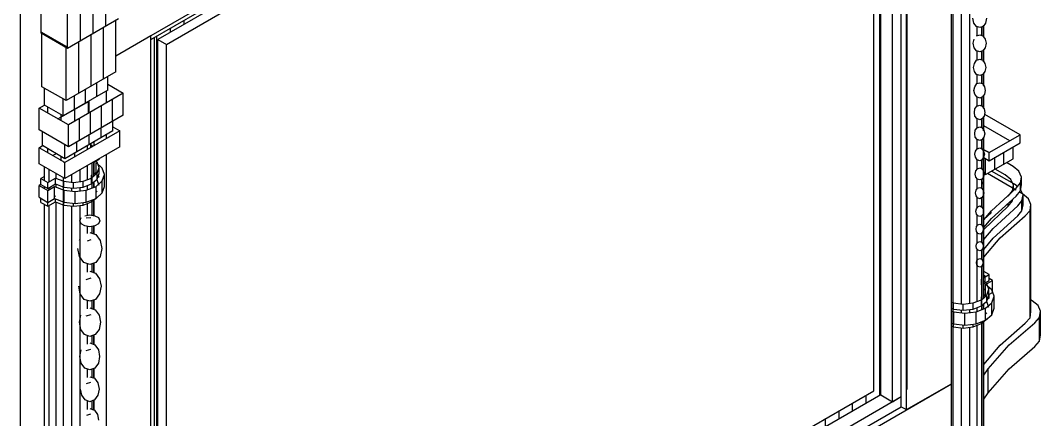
# Model space of a CAD drawing. Header units: inches. Extents: x 0.3 to 16.2, y 0.3 to 11.4.
# Drawn here: x 6.475 to 7.92, y 5.425 to 5.99 of the extents above; entities that cross this region are included whole.
import ezdxf

# ---------------------------------------------------------------- set-up
doc = ezdxf.new("R2010")
doc.units = ezdxf.units.IN
doc.header["$LTSCALE"] = 0.009843
doc.header["$MEASUREMENT"] = 0
doc.layers.add('GEOMETRY', color=7, linetype='Continuous')

msp = doc.modelspace()

# ---------------------------------------------------------------- linework, layer by layer
at = {"layer": 'GEOMETRY'}
for p, q in [((6.6102, 5.9398), (7.7933, 6.6228)), ((6.6598, 5.963), (7.7224, 6.5764)), ((7.7224, 5.4571), (7.7224, 6.5764)), ((7.7299, 5.439), (7.7299, 6.5862)), ((7.7307, 5.4673), (7.7307, 6.5866)), ((7.6921, 5.4591), (7.6921, 6.5587)), ((7.6933, 5.4598), (7.6933, 6.5594)), ((7.7102, 5.45), (7.7102, 6.5693)), ((7.6713, 6.5413), (6.6697, 5.963)), ((6.6819, 5.9559), (7.6835, 6.5343)), ((6.6819, 5.9559), (7.6835, 6.5343)), ((7.6835, 5.4654), (7.6835, 6.5343)), ((7.7933, 5.4752), (7.7933, 6.4961)), ((7.7961, 5.335), (7.7961, 6.4945)), ((7.8079, 5.5882), (7.8079, 6.4543)), ((7.8079, 5.5882), (7.8079, 6.4543)), ((7.8197, 5.589), (7.8197, 6.4551)), ((6.4752, 4.5728), (6.4752, 6.0858)), ((6.5961, 5.9819), (6.5961, 6.0547)), ((6.5047, 5.972), (6.5047, 6.0488)), ((6.5783, 5.9713), (6.5783, 6.0445)), ((6.5783, 5.9799), (6.5783, 6.0394)), ((6.5421, 5.9504), (6.5421, 6.0272)), ((6.5602, 5.961), (6.5602, 6.0339)), ((6.5602, 5.9693), (6.5602, 6.0291)), ((6.6142, 5.9921), (6.5421, 5.9504)), ((6.6102, 5.9169), (6.6102, 5.9898)), ((6.7071, 5.9843), (6.7071, 5.9902)), ((7.8252, 5.9862), (7.8236, 5.9929)), ((7.8287, 5.9815), (7.8252, 5.9862)), ((7.8335, 5.9799), (7.8287, 5.9815)), ((7.8299, 5.9685), (7.8299, 5.9811)), ((7.8299, 5.9685), (7.8299, 5.9811)), ((7.8382, 5.9815), (7.8335, 5.9799)), ((7.8366, 5.9685), (7.8366, 5.9807)), ((7.8417, 5.9862), (7.8382, 5.9815)), ((7.839, 5.9665), (7.839, 5.9827)), ((7.839, 5.9665), (7.839, 5.9827)), ((7.839, 5.9669), (7.839, 5.9823)), ((7.839, 5.9669), (7.839, 5.9823)), ((7.8394, 5.9657), (7.8394, 5.9831)), ((7.8394, 5.9657), (7.8394, 5.9831)), ((7.8429, 5.9929), (7.8417, 5.9862)), ((6.5421, 5.9504), (6.5047, 5.972)), ((6.5402, 5.9528), (6.5055, 5.9728)), ((6.5402, 5.9528), (6.5055, 5.9728)), ((6.5055, 5.8961), (6.5055, 5.9728)), ((6.5752, 5.8965), (6.5752, 5.9697)), ((6.5929, 5.9067), (6.5929, 5.9799)), ((6.5929, 5.915), (6.5929, 5.9748)), ((6.6102, 5.9398), (6.6598, 5.9685)), ((6.6102, 5.9398), (6.6598, 5.9685)), ((6.6598, 4.8213), (6.6598, 5.9685)), ((6.6598, 5.963), (6.665, 5.9657)), ((6.6598, 5.963), (6.665, 5.9657)), ((6.665, 4.8465), (6.665, 5.9657)), ((6.6685, 4.8681), (6.6685, 5.9677)), ((6.6878, 5.9732), (6.6878, 5.9787)), ((7.8287, 5.9681), (7.8335, 5.9697)), ((7.8335, 5.9697), (7.8378, 5.9681)), ((7.8378, 5.9681), (7.8413, 5.9634)), ((6.5421, 5.9539), (6.5402, 5.9528)), ((6.5421, 5.9539), (6.5402, 5.9528)), ((6.5402, 5.8764), (6.5402, 5.9528)), ((6.5579, 5.8862), (6.5579, 5.9594)), ((6.5579, 5.8949), (6.5579, 5.9543)), ((6.5752, 5.9051), (6.5752, 5.9646)), ((6.6697, 5.963), (6.6819, 5.9559)), ((6.6697, 5.963), (6.6819, 5.9559)), ((6.6697, 4.8941), (6.6697, 5.963)), ((6.6819, 4.8874), (6.6819, 5.9559)), ((7.8244, 5.9575), (7.8256, 5.9634)), ((7.8256, 5.9512), (7.8244, 5.9575)), ((7.8413, 5.9634), (7.8425, 5.9575)), ((7.8425, 5.9575), (7.8413, 5.9512)), ((7.8287, 5.9469), (7.8256, 5.9512)), ((7.8335, 5.9453), (7.8287, 5.9469)), ((7.8299, 5.9335), (7.8299, 5.9465)), ((7.8299, 5.9335), (7.8299, 5.9465)), ((7.8378, 5.9469), (7.8335, 5.9453)), ((7.8366, 5.9339), (7.8366, 5.9461)), ((7.8413, 5.9512), (7.8378, 5.9469)), ((7.839, 5.9315), (7.839, 5.9484)), ((7.839, 5.9315), (7.839, 5.9484)), ((7.839, 5.9319), (7.839, 5.948)), ((7.839, 5.9319), (7.839, 5.948)), ((7.8394, 5.9311), (7.8394, 5.9488)), ((7.8394, 5.9311), (7.8394, 5.9488)), ((7.8248, 5.9232), (7.826, 5.9291)), ((7.826, 5.9177), (7.8248, 5.9232)), ((7.826, 5.9291), (7.8291, 5.9335)), ((7.8291, 5.9335), (7.8335, 5.935)), ((7.8335, 5.935), (7.8378, 5.9335)), ((7.8378, 5.9335), (7.8409, 5.9291)), ((7.8409, 5.9291), (7.8421, 5.9232)), ((7.8421, 5.9232), (7.8409, 5.9177)), ((6.6102, 5.9169), (6.5402, 5.8764)), ((6.5992, 5.8913), (6.5992, 5.9102)), ((7.8291, 5.9134), (7.826, 5.9177)), ((7.8335, 5.9118), (7.8291, 5.9134)), ((7.8299, 5.9004), (7.8299, 5.9134)), ((7.8299, 5.9004), (7.8299, 5.9134)), ((7.8378, 5.9134), (7.8335, 5.9118)), ((7.8366, 5.9004), (7.8366, 5.913)), ((7.8409, 5.9177), (7.8378, 5.9134)), ((7.839, 5.898), (7.839, 5.9154)), ((7.839, 5.898), (7.839, 5.9154)), ((7.839, 5.8984), (7.839, 5.915)), ((7.839, 5.8984), (7.839, 5.915)), ((7.8394, 5.8972), (7.8394, 5.9157)), ((7.8394, 5.8972), (7.8394, 5.9157)), ((6.5402, 5.8764), (6.5055, 5.8961)), ((6.5091, 5.8701), (6.5091, 5.8941)), ((6.5835, 5.8819), (6.5835, 5.9012)), ((6.5992, 5.8996), (6.6209, 5.887)), ((7.8252, 5.8909), (7.8264, 5.8961)), ((7.8264, 5.8961), (7.8295, 5.9004)), ((7.8295, 5.9004), (7.8335, 5.9016)), ((7.8335, 5.9016), (7.8374, 5.9004)), ((7.8374, 5.9004), (7.8402, 5.8961)), ((7.8402, 5.8961), (7.8413, 5.8909)), ((6.5992, 5.8913), (6.5358, 5.8547)), ((6.6209, 5.887), (6.5433, 5.8421)), ((6.6209, 5.887), (6.5433, 5.8421)), ((6.5516, 5.8638), (6.5516, 5.8827)), ((6.5673, 5.8728), (6.5673, 5.8921)), ((6.5969, 5.8728), (6.5969, 5.8898)), ((6.6209, 5.8559), (6.6209, 5.887)), ((7.8264, 5.8854), (7.8252, 5.8909)), ((7.8295, 5.8815), (7.8264, 5.8854)), ((7.8335, 5.8799), (7.8295, 5.8815)), ((7.8299, 5.8685), (7.8299, 5.8815)), ((7.8299, 5.8685), (7.8299, 5.8815)), ((7.8374, 5.8815), (7.8335, 5.8799)), ((7.8366, 5.8685), (7.8366, 5.8811)), ((7.8402, 5.8854), (7.8374, 5.8815)), ((7.839, 5.8657), (7.839, 5.8839)), ((7.839, 5.8657), (7.839, 5.8839)), ((7.839, 5.8661), (7.839, 5.8835)), ((7.839, 5.8661), (7.839, 5.8835)), ((7.8394, 5.8654), (7.8394, 5.8843)), ((7.8394, 5.8654), (7.8394, 5.8843)), ((7.8413, 5.8909), (7.8402, 5.8854)), ((6.5016, 5.8657), (6.5091, 5.8701)), ((6.5433, 5.8421), (6.5016, 5.8657)), ((6.5433, 5.8421), (6.5016, 5.8657)), ((6.5016, 5.835), (6.5016, 5.8657)), ((6.5358, 5.8547), (6.5091, 5.8701)), ((6.5138, 5.8587), (6.5138, 5.8673)), ((6.5283, 5.8504), (6.5724, 5.8756)), ((6.5358, 5.8547), (6.5358, 5.8787)), ((6.5717, 5.8587), (6.5717, 5.8756)), ((6.5724, 5.8587), (6.5724, 5.8756)), ((6.5898, 5.8382), (6.5898, 5.8689)), ((6.6055, 5.8469), (6.6055, 5.878)), ((7.8268, 5.8646), (7.8295, 5.8685)), ((7.8295, 5.8685), (7.8335, 5.8697)), ((7.8335, 5.8697), (7.837, 5.8685)), ((7.837, 5.8685), (7.8398, 5.8646)), ((6.5331, 5.8476), (6.5331, 5.8559)), ((6.6209, 5.8559), (6.5433, 5.811)), ((6.5524, 5.8472), (6.5524, 5.8642)), ((6.5587, 5.8201), (6.5587, 5.8508)), ((6.5744, 5.8291), (6.5744, 5.8598)), ((7.826, 5.8594), (7.8268, 5.8646)), ((7.8268, 5.8543), (7.826, 5.8594)), ((7.8295, 5.8508), (7.8268, 5.8543)), ((7.8335, 5.8492), (7.8295, 5.8508)), ((7.8299, 5.8374), (7.8299, 5.8508)), ((7.8299, 5.8374), (7.8299, 5.8508)), ((7.837, 5.8508), (7.8335, 5.8492)), ((7.8366, 5.8378), (7.8366, 5.8504)), ((7.8398, 5.8543), (7.837, 5.8508)), ((7.839, 5.8346), (7.839, 5.8535)), ((7.839, 5.8346), (7.839, 5.8535)), ((7.839, 5.8335), (7.839, 5.8528)), ((7.839, 5.835), (7.839, 5.8528)), ((7.8394, 5.8343), (7.8394, 5.8539)), ((7.8394, 5.8343), (7.8394, 5.8539)), ((7.8398, 5.8646), (7.8409, 5.8594)), ((7.8409, 5.8594), (7.8398, 5.8543)), ((7.8906, 5.828), (7.8406, 5.8567)), ((6.5433, 5.811), (6.5433, 5.8421)), ((6.5894, 5.8236), (6.5894, 5.8378)), ((6.6063, 5.8335), (6.6063, 5.8476)), ((6.6063, 5.839), (6.6161, 5.8335)), ((7.8272, 5.8343), (7.8299, 5.8378)), ((7.8299, 5.8378), (7.8335, 5.839)), ((7.8335, 5.839), (7.837, 5.8378)), ((7.837, 5.8378), (7.8394, 5.8343)), ((7.876, 5.8193), (7.8394, 5.8406)), ((6.5433, 5.811), (6.5016, 5.835)), ((6.5067, 5.8126), (6.5067, 5.8323)), ((6.6161, 5.8335), (6.5382, 5.7886)), ((6.6161, 5.8335), (6.5382, 5.7886)), ((6.6063, 5.8335), (6.5382, 5.7941)), ((6.5724, 5.8138), (6.5724, 5.828)), ((6.5969, 5.8224), (6.5969, 5.828)), ((6.6161, 5.811), (6.6161, 5.8335)), ((7.8264, 5.8295), (7.8272, 5.8343)), ((7.8272, 5.8244), (7.8264, 5.8295)), ((7.8299, 5.8213), (7.8272, 5.8244)), ((7.8394, 5.8244), (7.837, 5.8213)), ((7.839, 5.6256), (7.839, 5.824)), ((7.839, 5.7657), (7.839, 5.824)), ((7.839, 5.8055), (7.839, 5.8236)), ((7.8394, 5.8343), (7.8406, 5.8295)), ((7.8406, 5.8295), (7.8394, 5.8244)), ((7.8394, 5.8154), (7.8394, 5.8244)), ((7.8394, 5.626), (7.8394, 5.8244)), ((7.8469, 5.8028), (7.8906, 5.828)), ((7.8469, 5.8028), (7.8906, 5.828)), ((7.8906, 5.8165), (7.8906, 5.828)), ((6.5016, 5.8094), (6.5067, 5.8126)), ((6.5382, 5.7886), (6.5016, 5.8094)), ((6.5382, 5.7886), (6.5016, 5.8094)), ((6.5016, 5.787), (6.5016, 5.8094)), ((6.5382, 5.7941), (6.5067, 5.8126)), ((6.5138, 5.8028), (6.5138, 5.8083)), ((6.5382, 5.7941), (6.5382, 5.8138)), ((6.6161, 5.811), (6.5382, 5.7661)), ((6.5551, 5.8039), (6.5551, 5.8181)), ((6.5701, 5.8067), (6.5701, 5.8126)), ((6.5768, 5.8122), (6.5736, 5.8146)), ((6.5748, 5.8094), (6.5748, 5.8154)), ((6.5772, 5.811), (6.5768, 5.8122)), ((6.5795, 5.8126), (6.5795, 5.8181)), ((7.8276, 5.8047), (7.8299, 5.8083)), ((7.8335, 5.8197), (7.8299, 5.8213)), ((7.8299, 5.8079), (7.8299, 5.8213)), ((7.8299, 5.8079), (7.8299, 5.8213)), ((7.8299, 5.8083), (7.8335, 5.8094)), ((7.837, 5.8213), (7.8335, 5.8197)), ((7.8335, 5.8094), (7.8366, 5.8083)), ((7.8366, 5.8083), (7.8366, 5.8209)), ((7.8366, 5.8083), (7.839, 5.8047)), ((7.8469, 5.7913), (7.8906, 5.8165)), ((7.8807, 5.7941), (7.8807, 5.811)), ((6.526, 5.8012), (6.5213, 5.7984)), ((6.5331, 5.7913), (6.5331, 5.7969)), ((6.5524, 5.7969), (6.5524, 5.8024)), ((6.5791, 5.7894), (6.587, 5.7941)), ((6.5969, 4.7846), (6.5969, 5.7996)), ((7.8268, 5.8004), (7.8276, 5.8047)), ((7.8276, 5.7961), (7.8268, 5.8004)), ((7.8299, 5.7925), (7.8276, 5.7961)), ((7.8299, 5.7791), (7.8299, 5.7929)), ((7.8299, 5.7791), (7.8299, 5.7929)), ((7.8335, 5.7913), (7.8299, 5.7925)), ((7.8366, 5.7925), (7.8335, 5.7913)), ((7.839, 5.7961), (7.8366, 5.7925)), ((7.8366, 5.7799), (7.8366, 5.7925)), ((7.839, 5.8047), (7.8402, 5.8004)), ((7.8402, 5.8004), (7.839, 5.7961)), ((7.839, 5.5969), (7.839, 5.7953)), ((7.8469, 5.8028), (7.8394, 5.8067)), ((7.8394, 5.8067), (7.8469, 5.8028)), ((7.8394, 5.8067), (7.8469, 5.8028)), ((7.8394, 5.7957), (7.8417, 5.7941)), ((7.8394, 5.7957), (7.8417, 5.7941)), ((7.8394, 5.7957), (7.8469, 5.7913)), ((7.8417, 5.7717), (7.8417, 5.7941)), ((7.8417, 5.7717), (7.8807, 5.7941)), ((7.8469, 5.7913), (7.8469, 5.8028)), ((7.8547, 5.7791), (7.8547, 5.7961)), ((7.8677, 5.7866), (7.8677, 5.8035)), ((6.5382, 5.7661), (6.5016, 5.787)), ((6.5091, 5.7634), (6.5091, 5.7831)), ((6.5161, 5.7618), (6.5161, 5.7787)), ((6.5362, 5.789), (6.5386, 5.7886)), ((6.5362, 5.789), (6.5386, 5.7886)), ((6.5382, 5.7661), (6.5382, 5.7886)), ((6.5598, 5.7618), (6.5598, 5.7783)), ((6.5701, 5.7642), (6.5701, 5.7843)), ((6.5701, 5.7642), (6.5701, 5.7843)), ((6.576, 5.7878), (6.5768, 5.7882)), ((6.5768, 5.7528), (6.5768, 5.7882)), ((6.5791, 5.7693), (6.5791, 5.7894)), ((6.5795, 5.7732), (6.5795, 5.7898)), ((6.5839, 5.7894), (6.5819, 5.7913)), ((6.5909, 5.7807), (6.5823, 5.7886)), ((6.5823, 5.7717), (6.5823, 5.7886)), ((6.5866, 5.7815), (6.5839, 5.7894)), ((6.5839, 5.7736), (6.5866, 5.7815)), ((6.5839, 5.7736), (6.5866, 5.7815)), ((6.5866, 5.7732), (6.5866, 5.7815)), ((6.5941, 5.7717), (6.5909, 5.7807)), ((7.828, 5.7768), (7.8303, 5.7799)), ((7.8303, 5.7799), (7.8335, 5.7811)), ((7.8335, 5.7811), (7.8366, 5.7799)), ((7.8366, 5.7799), (7.839, 5.7768)), ((7.8693, 5.7713), (7.8555, 5.7795)), ((7.8807, 5.7831), (7.8713, 5.7886)), ((7.889, 5.7764), (7.8807, 5.7831)), ((6.5091, 5.7689), (6.5043, 5.7661)), ((6.5043, 5.7661), (6.5138, 5.7602)), ((6.5043, 5.7661), (6.5138, 5.7602)), ((6.5043, 5.7575), (6.5043, 5.7661)), ((6.5138, 5.7602), (6.5248, 5.7665)), ((6.5138, 5.7602), (6.5248, 5.7665)), ((6.5248, 5.7583), (6.5248, 5.7665)), ((6.5248, 5.7665), (6.5366, 5.7622)), ((6.5248, 5.7665), (6.5366, 5.7622)), ((6.526, 5.7661), (6.526, 5.7732)), ((6.5362, 4.6079), (6.5362, 5.7673)), ((6.548, 5.761), (6.548, 5.7717)), ((6.5642, 5.7622), (6.576, 5.7665)), ((6.5642, 5.7622), (6.576, 5.7665)), ((6.576, 5.7665), (6.5839, 5.7736)), ((6.576, 5.7665), (6.5839, 5.7736)), ((6.576, 5.7709), (6.5768, 5.7713)), ((6.576, 5.7709), (6.5768, 5.7713)), ((6.5768, 5.7705), (6.576, 5.7709)), ((6.576, 5.7626), (6.576, 5.7709)), ((6.576, 5.7583), (6.576, 5.7665)), ((6.576, 5.7583), (6.5839, 5.765)), ((6.5791, 5.7728), (6.5823, 5.7744)), ((6.5791, 5.7728), (6.5823, 5.7744)), ((6.5815, 5.7713), (6.5815, 5.774)), ((6.5839, 5.7642), (6.5835, 5.7646)), ((6.5839, 5.765), (6.5839, 5.7736)), ((6.5839, 5.765), (6.5866, 5.7732)), ((6.5839, 5.7669), (6.587, 5.7689)), ((6.5866, 5.7563), (6.5839, 5.7642)), ((6.5909, 5.7626), (6.5941, 5.7717)), ((6.5909, 5.7626), (6.5941, 5.7717)), ((6.5941, 5.7547), (6.5941, 5.7717)), ((7.8272, 5.7724), (7.828, 5.7768)), ((7.828, 5.7681), (7.8272, 5.7724)), ((7.8303, 5.765), (7.828, 5.7681)), ((7.8299, 5.7516), (7.8299, 5.7657)), ((7.8299, 5.7516), (7.8299, 5.7657)), ((7.8335, 5.7642), (7.8303, 5.765)), ((7.8366, 5.765), (7.8335, 5.7642)), ((7.839, 5.7681), (7.8366, 5.765)), ((7.8366, 5.7524), (7.8366, 5.765)), ((7.8382, 5.7579), (7.839, 5.7657)), ((7.839, 5.7768), (7.8398, 5.7724)), ((7.8398, 5.7724), (7.839, 5.7681)), ((7.8394, 5.7728), (7.8417, 5.7717)), ((7.885, 5.7496), (7.8445, 5.7732)), ((7.8827, 5.7579), (7.8504, 5.7764)), ((7.8776, 5.7646), (7.8693, 5.7713)), ((7.8815, 5.7567), (7.8776, 5.7646)), ((7.8925, 5.7681), (7.889, 5.7764)), ((7.8913, 5.7598), (7.8925, 5.7681)), ((7.8913, 5.7598), (7.8925, 5.7681)), ((7.8925, 5.7571), (7.8925, 5.7681)), ((6.5043, 5.7575), (6.5016, 5.7563)), ((6.5016, 5.7563), (6.5138, 5.7492)), ((6.5016, 5.7563), (6.5138, 5.7492)), ((6.5016, 5.7394), (6.5016, 5.7563)), ((6.5043, 5.7575), (6.5138, 5.752)), ((6.5091, 5.752), (6.5091, 5.7547)), ((6.5138, 5.752), (6.5138, 5.7602)), ((6.5138, 5.752), (6.5248, 5.7583)), ((6.5138, 5.7492), (6.5236, 5.7547)), ((6.5138, 5.7492), (6.5236, 5.7547)), ((6.5138, 5.7323), (6.5138, 5.7492)), ((6.5161, 5.7504), (6.5161, 5.7535)), ((6.5236, 5.7378), (6.5236, 5.7547)), ((6.5236, 5.7547), (6.537, 5.7496)), ((6.5236, 5.7547), (6.537, 5.7496)), ((6.5248, 5.7583), (6.5366, 5.7539)), ((6.526, 5.7539), (6.526, 5.7579)), ((6.5366, 5.7539), (6.5366, 5.7622)), ((6.5366, 5.7622), (6.5504, 5.7606)), ((6.5366, 5.7622), (6.5504, 5.7606)), ((6.5366, 5.7539), (6.5504, 5.7524)), ((6.537, 5.7327), (6.537, 5.7496)), ((6.537, 5.7496), (6.5528, 5.7476)), ((6.537, 5.7496), (6.5528, 5.7476)), ((6.548, 5.7484), (6.548, 5.7524)), ((6.5504, 5.7606), (6.5642, 5.7622)), ((6.5504, 5.7606), (6.5642, 5.7622)), ((6.5504, 5.7524), (6.5504, 5.7606)), ((6.5504, 5.7524), (6.5642, 5.7539)), ((6.5528, 5.7476), (6.5685, 5.7496)), ((6.5528, 5.7476), (6.5685, 5.7496)), ((6.5598, 5.7484), (6.5598, 5.7531)), ((6.5642, 5.7539), (6.5642, 5.7622)), ((6.5642, 5.7539), (6.576, 5.7583)), ((6.5685, 5.7496), (6.5823, 5.7547)), ((6.5685, 5.7496), (6.5823, 5.7547)), ((6.5685, 5.7327), (6.5685, 5.7496)), ((6.5701, 5.75), (6.5701, 5.7559)), ((6.5701, 5.75), (6.5701, 5.7559)), ((6.5791, 5.7535), (6.5791, 5.761)), ((6.5795, 5.7539), (6.5795, 5.7614)), ((6.5823, 5.7547), (6.5909, 5.7626)), ((6.5823, 5.7547), (6.5909, 5.7626)), ((6.5823, 5.7378), (6.5823, 5.7547)), ((6.5909, 5.7457), (6.5909, 5.7626)), ((6.5909, 5.7457), (6.5941, 5.7547)), ((7.8276, 5.7457), (7.8283, 5.7496)), ((7.8283, 5.7496), (7.8303, 5.7524)), ((7.8303, 5.7524), (7.8335, 5.7535)), ((7.8335, 5.7535), (7.8362, 5.7524)), ((7.8362, 5.7524), (7.8386, 5.7496)), ((7.8386, 5.7496), (7.8394, 5.7457)), ((7.8504, 5.7205), (7.885, 5.7524)), ((7.8504, 5.7205), (7.885, 5.7524)), ((7.8799, 5.7484), (7.8815, 5.7567)), ((7.8799, 5.7484), (7.8815, 5.7567)), ((7.8815, 5.7488), (7.8815, 5.7567)), ((7.887, 5.7547), (7.8827, 5.7579)), ((7.885, 5.7524), (7.8913, 5.7598)), ((7.885, 5.7524), (7.8913, 5.7598)), ((7.8949, 5.7429), (7.8909, 5.7512)), ((7.8913, 5.7488), (7.8913, 5.7598)), ((7.8913, 5.7488), (7.8925, 5.7571)), ((6.5016, 5.7394), (6.5138, 5.7323)), ((6.5043, 5.7323), (6.5043, 5.7378)), ((6.5138, 5.7323), (6.5236, 5.7378)), ((6.5138, 5.7268), (6.5138, 5.735)), ((6.5236, 5.7406), (6.5248, 5.7413)), ((6.5236, 5.7406), (6.5248, 5.7413)), ((6.5236, 5.7378), (6.537, 5.7327)), ((6.5248, 5.7331), (6.5248, 5.7374)), ((6.5366, 5.7283), (6.5366, 5.737)), ((6.5366, 5.737), (6.537, 5.737)), ((6.5366, 5.737), (6.537, 5.737)), ((6.5528, 5.7307), (6.5528, 5.7476)), ((6.5685, 5.7327), (6.5823, 5.7378)), ((6.576, 5.7331), (6.5839, 5.7398)), ((6.576, 5.7331), (6.576, 5.7354)), ((6.5768, 5.7142), (6.5768, 5.7358)), ((6.5791, 5.7138), (6.5791, 5.7354)), ((6.5795, 5.7138), (6.5795, 5.7362)), ((6.5823, 5.7469), (6.5839, 5.748)), ((6.5823, 5.7469), (6.5839, 5.748)), ((6.5823, 5.7378), (6.5909, 5.7457)), ((7.8283, 5.7417), (7.8276, 5.7457)), ((7.8303, 5.7386), (7.8283, 5.7417)), ((7.8299, 5.7248), (7.8299, 5.7398)), ((7.8299, 5.7248), (7.8299, 5.7398)), ((7.8335, 5.7374), (7.8303, 5.7386)), ((7.8362, 5.7386), (7.8335, 5.7374)), ((7.8386, 5.7417), (7.8362, 5.7386)), ((7.8366, 5.7256), (7.8366, 5.739)), ((7.8394, 5.7457), (7.8386, 5.7417)), ((7.8504, 5.7094), (7.885, 5.7409)), ((7.874, 5.7409), (7.8799, 5.7484)), ((7.874, 5.7409), (7.8799, 5.7484)), ((7.8799, 5.7343), (7.8803, 5.737)), ((7.885, 5.7409), (7.8913, 5.7488)), ((7.8874, 5.7272), (7.8933, 5.7346)), ((7.8874, 5.7272), (7.8933, 5.7346)), ((7.8941, 5.7445), (7.8898, 5.7469)), ((7.8933, 5.7346), (7.8949, 5.7429)), ((7.8933, 5.7346), (7.8949, 5.7429)), ((7.8933, 5.7205), (7.8933, 5.7346)), ((7.9024, 5.7374), (7.8941, 5.7445)), ((7.8949, 5.7287), (7.8949, 5.7429)), ((7.9059, 5.7291), (7.9024, 5.7374)), ((6.5043, 5.7323), (6.5138, 5.7268)), ((6.5091, 4.8634), (6.5091, 5.7295)), ((6.5138, 5.7268), (6.5248, 5.7331)), ((6.5161, 4.8618), (6.5161, 5.728)), ((6.5248, 5.7331), (6.5366, 5.7283)), ((6.526, 4.8665), (6.526, 5.7327)), ((6.5366, 5.7283), (6.5504, 5.7268)), ((6.537, 5.7327), (6.5528, 5.7307)), ((6.548, 4.861), (6.548, 5.7272)), ((6.5504, 5.7268), (6.5504, 5.7311)), ((6.5504, 5.7268), (6.5642, 5.7283)), ((6.5528, 5.7307), (6.5685, 5.7327)), ((6.5598, 4.8618), (6.5598, 5.728)), ((6.5642, 5.7283), (6.576, 5.7331)), ((6.5642, 5.7283), (6.5642, 5.7323)), ((6.5701, 5.7142), (6.5701, 5.7307)), ((6.5701, 5.7142), (6.5701, 5.7307)), ((7.828, 5.7197), (7.8287, 5.7232)), ((7.8287, 5.7232), (7.8307, 5.726)), ((7.8307, 5.726), (7.8335, 5.7272)), ((7.8335, 5.7272), (7.8362, 5.726)), ((7.8362, 5.726), (7.8382, 5.7232)), ((7.8382, 5.7232), (7.839, 5.7197)), ((7.8394, 5.6937), (7.874, 5.7268)), ((7.8394, 5.7075), (7.8504, 5.7205)), ((7.8394, 5.7075), (7.8504, 5.7205)), ((7.8524, 5.6953), (7.8874, 5.7272)), ((7.8524, 5.6953), (7.8874, 5.7272)), ((7.874, 5.7268), (7.8799, 5.7343)), ((7.874, 5.7268), (7.874, 5.7311)), ((7.8874, 5.713), (7.8933, 5.7205)), ((7.8933, 5.7205), (7.8949, 5.7287)), ((7.898, 5.7134), (7.9047, 5.7209)), ((7.898, 5.7134), (7.9047, 5.7209)), ((7.9047, 5.7209), (7.9059, 5.7291)), ((7.9047, 5.7209), (7.9059, 5.7291)), ((7.9047, 5.5689), (7.9047, 5.7209)), ((7.9059, 5.5776), (7.9059, 5.7291)), ((6.5594, 5.7063), (6.5614, 5.7106)), ((6.5614, 5.702), (6.5594, 5.7063)), ((6.5665, 5.7134), (6.5736, 5.7146)), ((6.5685, 5.7102), (6.5748, 5.711)), ((6.5736, 5.7146), (6.5807, 5.7134)), ((6.5807, 5.7134), (6.5858, 5.7106)), ((6.5858, 5.7106), (6.5878, 5.7063)), ((6.5878, 5.7063), (6.5858, 5.702)), ((7.8287, 5.7157), (7.828, 5.7197)), ((7.8307, 5.713), (7.8287, 5.7157)), ((7.8299, 5.6992), (7.8299, 5.7142)), ((7.8299, 5.6992), (7.8299, 5.7142)), ((7.8335, 5.7122), (7.8307, 5.713)), ((7.8362, 5.713), (7.8335, 5.7122)), ((7.8382, 5.7157), (7.8362, 5.713)), ((7.8366, 5.7), (7.8366, 5.7134)), ((7.839, 5.7197), (7.8382, 5.7157)), ((7.8394, 5.7079), (7.8504, 5.7181)), ((7.8394, 5.7079), (7.8504, 5.7181)), ((7.8394, 5.6965), (7.8504, 5.7094)), ((7.8524, 5.6815), (7.8874, 5.713)), ((7.8626, 5.6819), (7.898, 5.7134)), ((7.8626, 5.6819), (7.898, 5.7134)), ((6.5665, 5.6988), (6.5614, 5.702)), ((6.5736, 5.6976), (6.5665, 5.6988)), ((6.5701, 5.6882), (6.5701, 5.6984)), ((6.5701, 5.6882), (6.5701, 5.6984)), ((6.5807, 5.6988), (6.5736, 5.6976)), ((6.5768, 5.6886), (6.5768, 5.6984)), ((6.5791, 5.6878), (6.5791, 5.6988)), ((6.5795, 5.6874), (6.5795, 5.6988)), ((6.5858, 5.702), (6.5807, 5.6988)), ((7.8283, 5.6945), (7.8287, 5.698)), ((7.8287, 5.6909), (7.8283, 5.6945)), ((7.8287, 5.698), (7.8307, 5.7004)), ((7.8307, 5.7004), (7.8335, 5.7016)), ((7.8335, 5.7016), (7.8358, 5.7004)), ((7.8358, 5.7004), (7.8378, 5.698)), ((7.8378, 5.698), (7.8386, 5.6945)), ((7.8386, 5.6945), (7.8378, 5.6909)), ((7.8394, 5.6799), (7.8524, 5.6953)), ((7.8394, 5.6799), (7.8524, 5.6953)), ((6.5591, 5.6783), (6.5598, 5.6795)), ((6.5701, 5.678), (6.5752, 5.6795)), ((6.5736, 5.6898), (6.5819, 5.6866)), ((6.5819, 5.6866), (6.5882, 5.6783)), ((6.5882, 5.6783), (6.5906, 5.6669)), ((7.8307, 5.6882), (7.8287, 5.6909)), ((7.8299, 5.6744), (7.8299, 5.6898)), ((7.8299, 5.6744), (7.8299, 5.6898)), ((7.8335, 5.6874), (7.8307, 5.6882)), ((7.8358, 5.6882), (7.8335, 5.6874)), ((7.8378, 5.6909), (7.8358, 5.6882)), ((7.8366, 5.6752), (7.8366, 5.689)), ((7.8394, 5.6547), (7.8626, 5.6819)), ((7.8394, 5.6547), (7.8626, 5.6819)), ((7.8394, 5.6657), (7.8524, 5.6815)), ((6.5591, 5.6555), (6.5567, 5.6669)), ((6.5906, 5.6669), (6.5882, 5.6555)), ((7.8283, 5.6701), (7.8291, 5.6736)), ((7.8291, 5.6669), (7.8283, 5.6701)), ((7.8291, 5.6736), (7.8311, 5.676)), ((7.8311, 5.6646), (7.8291, 5.6669)), ((7.8299, 5.5917), (7.8299, 5.6661)), ((7.8299, 5.5917), (7.8299, 5.6661)), ((7.8311, 5.676), (7.8335, 5.6768)), ((7.8335, 5.6638), (7.8311, 5.6646)), ((7.8335, 5.6768), (7.8358, 5.676)), ((7.8358, 5.6646), (7.8335, 5.6638)), ((7.8358, 5.676), (7.8378, 5.6736)), ((7.8378, 5.6669), (7.8358, 5.6646)), ((7.8366, 5.6512), (7.8366, 5.6654)), ((7.8378, 5.6736), (7.8382, 5.6701)), ((7.8382, 5.6701), (7.8378, 5.6669)), ((6.565, 5.6472), (6.5591, 5.6555)), ((6.5882, 5.6555), (6.5819, 5.6472)), ((7.8287, 5.6469), (7.8295, 5.65)), ((7.8295, 5.65), (7.8311, 5.652)), ((7.8311, 5.652), (7.8335, 5.6528)), ((7.8335, 5.6528), (7.8358, 5.652)), ((7.8358, 5.652), (7.8374, 5.65)), ((7.8374, 5.65), (7.8382, 5.6469)), ((6.5736, 5.6441), (6.565, 5.6472)), ((6.5701, 5.6335), (6.5701, 5.6453)), ((6.5701, 5.6335), (6.5701, 5.6453)), ((6.5819, 5.6472), (6.5736, 5.6441)), ((6.5736, 5.635), (6.5815, 5.6319)), ((6.5768, 5.6339), (6.5768, 5.6453)), ((6.5791, 5.6331), (6.5791, 5.6461)), ((6.5795, 5.6327), (6.5795, 5.6465)), ((7.8295, 5.6437), (7.8287, 5.6469)), ((7.8311, 5.6413), (7.8295, 5.6437)), ((7.8335, 5.6406), (7.8311, 5.6413)), ((7.8358, 5.6413), (7.8335, 5.6406)), ((7.8374, 5.6437), (7.8358, 5.6413)), ((7.8366, 5.5803), (7.8366, 5.6425)), ((7.8382, 5.6469), (7.8374, 5.6437)), ((7.8469, 5.6299), (7.8394, 5.6343)), ((6.5681, 5.6232), (6.5752, 5.6252)), ((6.5815, 5.6319), (6.5874, 5.624)), ((6.5874, 5.624), (6.5894, 5.6134)), ((7.8358, 5.6236), (7.8366, 5.624)), ((7.8358, 5.6236), (7.8366, 5.624)), ((7.8366, 5.6232), (7.8358, 5.6236)), ((7.8358, 5.6154), (7.8358, 5.6236)), ((7.839, 5.6256), (7.8469, 5.6299)), ((7.839, 5.6256), (7.8469, 5.6299)), ((7.839, 5.6169), (7.8469, 5.6217)), ((7.8437, 5.6169), (7.839, 5.6213)), ((7.8417, 5.6272), (7.8394, 5.6287)), ((7.8413, 5.6185), (7.8413, 5.6268)), ((7.8417, 5.6161), (7.8516, 5.6217)), ((7.8417, 5.6161), (7.8516, 5.6217)), ((7.8469, 5.6217), (7.8469, 5.6299)), ((7.8516, 5.6217), (7.8469, 5.6244)), ((7.8516, 5.6047), (7.8516, 5.6217)), ((6.5598, 5.6028), (6.5579, 5.6134)), ((6.5894, 5.6134), (6.5874, 5.6028)), ((7.8358, 5.6154), (7.8366, 5.6157)), ((7.839, 5.6004), (7.839, 5.6173)), ((7.8394, 5.6004), (7.8394, 5.6173)), ((7.8417, 5.6075), (7.8394, 5.6091)), ((7.8508, 5.6083), (7.8417, 5.6161)), ((7.8417, 5.5992), (7.8417, 5.6161)), ((7.8465, 5.6091), (7.8437, 5.6169)), ((7.8437, 5.6008), (7.8465, 5.6091)), ((7.8437, 5.6008), (7.8465, 5.6091)), ((7.8465, 5.6004), (7.8465, 5.6091)), ((7.8465, 5.6016), (7.8516, 5.6047)), ((7.8539, 5.5992), (7.8508, 5.6083)), ((6.5657, 5.5949), (6.5598, 5.6028)), ((6.5736, 5.5921), (6.5657, 5.5949)), ((6.5701, 5.5815), (6.5701, 5.5933)), ((6.5701, 5.5815), (6.5701, 5.5933)), ((6.5815, 5.5949), (6.5736, 5.5921)), ((6.5768, 5.5815), (6.5768, 5.5933)), ((6.5791, 5.5807), (6.5791, 5.5941)), ((6.5795, 5.5803), (6.5795, 5.5941)), ((6.5874, 5.6028), (6.5815, 5.5949)), ((7.7933, 5.5909), (7.7965, 5.5898)), ((7.7933, 5.5909), (7.7965, 5.5898)), ((7.824, 5.5898), (7.8358, 5.5941)), ((7.824, 5.5898), (7.8358, 5.5941)), ((7.8358, 5.5941), (7.8437, 5.6008)), ((7.8358, 5.5941), (7.8437, 5.6008)), ((7.8358, 5.5984), (7.8366, 5.5988)), ((7.8358, 5.5984), (7.8366, 5.5988)), ((7.8366, 5.598), (7.8358, 5.5984)), ((7.8358, 5.5902), (7.8358, 5.5984)), ((7.8358, 5.5858), (7.8358, 5.5941)), ((7.8358, 5.5858), (7.8437, 5.5925)), ((7.839, 5.6), (7.8417, 5.602)), ((7.839, 5.6), (7.8417, 5.602)), ((7.8413, 5.5988), (7.8413, 5.6016)), ((7.8417, 5.5992), (7.8437, 5.6)), ((7.8437, 5.5917), (7.8433, 5.5921)), ((7.8437, 5.5925), (7.8437, 5.6008)), ((7.8437, 5.5925), (7.8465, 5.6004)), ((7.8437, 5.5945), (7.8469, 5.5965)), ((7.8465, 5.5835), (7.8437, 5.5917)), ((7.8469, 5.5965), (7.8469, 5.602)), ((7.8508, 5.5902), (7.8539, 5.5992)), ((7.8508, 5.5902), (7.8539, 5.5992)), ((7.8539, 5.5823), (7.8539, 5.5992)), ((7.9079, 5.5929), (7.9047, 5.5949)), ((7.9161, 5.5862), (7.9079, 5.5929)), ((6.5736, 5.5827), (6.5811, 5.5799)), ((6.5811, 5.5799), (6.5866, 5.5724)), ((7.7933, 5.5823), (7.7965, 5.5811)), ((7.7933, 5.5783), (7.7969, 5.5772)), ((7.7933, 5.5783), (7.7969, 5.5772)), ((7.7965, 5.5811), (7.7965, 5.5898)), ((7.7965, 5.5898), (7.8102, 5.5882)), ((7.7965, 5.5898), (7.8102, 5.5882)), ((7.7965, 5.5811), (7.8102, 5.5795)), ((7.7969, 5.5602), (7.7969, 5.5772)), ((7.7969, 5.5772), (7.8126, 5.5752)), ((7.7969, 5.5772), (7.8126, 5.5752)), ((7.8079, 5.576), (7.8079, 5.5799)), ((7.8079, 5.576), (7.8079, 5.5799)), ((7.8102, 5.5882), (7.824, 5.5898)), ((7.8102, 5.5882), (7.824, 5.5898)), ((7.8102, 5.5795), (7.8102, 5.5882)), ((7.8102, 5.5795), (7.824, 5.5811)), ((7.8126, 5.5752), (7.8283, 5.5772)), ((7.8126, 5.5752), (7.8283, 5.5772)), ((7.8197, 5.576), (7.8197, 5.5807)), ((7.824, 5.5811), (7.824, 5.5898)), ((7.824, 5.5811), (7.8358, 5.5858)), ((7.8283, 5.5772), (7.8417, 5.5823)), ((7.8283, 5.5772), (7.8417, 5.5823)), ((7.8283, 5.5602), (7.8283, 5.5772)), ((7.8299, 5.5776), (7.8299, 5.5835)), ((7.8299, 5.5776), (7.8299, 5.5835)), ((7.839, 5.5811), (7.839, 5.5886)), ((7.839, 5.5811), (7.839, 5.5882)), ((7.8394, 5.5815), (7.8394, 5.589)), ((7.8417, 5.5823), (7.8508, 5.5902)), ((7.8417, 5.5823), (7.8508, 5.5902)), ((7.8417, 5.5654), (7.8417, 5.5823)), ((7.8508, 5.5732), (7.8508, 5.5902)), ((7.8508, 5.5732), (7.8539, 5.5823)), ((7.9047, 5.5689), (7.9059, 5.5776)), ((7.9197, 5.578), (7.9161, 5.5862)), ((7.9181, 5.5693), (7.9197, 5.578)), ((7.9181, 5.5693), (7.9197, 5.578)), ((7.9197, 5.5441), (7.9197, 5.578)), ((6.5587, 5.5626), (6.5606, 5.5724)), ((6.5606, 5.5524), (6.5587, 5.5626)), ((6.5685, 5.5717), (6.5752, 5.5736)), ((6.5866, 5.5724), (6.5886, 5.5626)), ((6.5886, 5.5626), (6.5866, 5.5524)), ((7.7933, 5.5614), (7.7969, 5.5602)), ((7.7965, 5.5559), (7.7965, 5.5642)), ((7.7965, 5.5642), (7.7969, 5.5642)), ((7.7965, 5.5642), (7.7969, 5.5642)), ((7.8126, 5.5583), (7.8126, 5.5752)), ((7.8283, 5.5602), (7.8417, 5.5654)), ((7.8358, 5.5606), (7.8437, 5.5673)), ((7.8358, 5.5606), (7.8358, 5.563)), ((7.8366, 5.3449), (7.8366, 5.5634)), ((7.839, 5.352), (7.839, 5.5634)), ((7.839, 5.3516), (7.839, 5.563)), ((7.8394, 5.3701), (7.8394, 5.5638)), ((7.8417, 5.574), (7.8437, 5.5756)), ((7.8417, 5.574), (7.8437, 5.5756)), ((7.8417, 5.5654), (7.8508, 5.5732)), ((7.8626, 5.5299), (7.898, 5.5614)), ((7.8752, 5.5303), (7.9114, 5.5618)), ((7.8752, 5.5303), (7.9114, 5.5618)), ((7.898, 5.5614), (7.9047, 5.5689)), ((7.9114, 5.5618), (7.9181, 5.5693)), ((7.9114, 5.5618), (7.9181, 5.5693)), ((7.9181, 5.5358), (7.9181, 5.5693)), ((6.5661, 5.5453), (6.5606, 5.5524)), ((6.5866, 5.5524), (6.5811, 5.5453)), ((7.7933, 5.5571), (7.7965, 5.5559)), ((7.7965, 5.5559), (7.8102, 5.5543)), ((7.7969, 5.5602), (7.8126, 5.5583)), ((7.8079, 5.3339), (7.8079, 5.5547)), ((7.8079, 5.3264), (7.8079, 5.5547)), ((7.8102, 5.5543), (7.8102, 5.5587)), ((7.8102, 5.5543), (7.824, 5.5559)), ((7.8126, 5.5583), (7.8283, 5.5602)), ((7.8197, 5.335), (7.8197, 5.5555)), ((7.824, 5.5559), (7.8358, 5.5606)), ((7.824, 5.5559), (7.824, 5.5598)), ((7.8299, 5.339), (7.8299, 5.5583)), ((7.8299, 5.3642), (7.8299, 5.5583)), ((6.5736, 5.5425), (6.5661, 5.5453)), ((6.5701, 5.5315), (6.5701, 5.5437)), ((6.5701, 5.5315), (6.5701, 5.5437)), ((6.5811, 5.5453), (6.5736, 5.5425)), ((6.5736, 5.5331), (6.5807, 5.5303)), ((6.5768, 5.5319), (6.5768, 5.5437)), ((6.5791, 5.5311), (6.5791, 5.5445)), ((6.5795, 5.5307), (6.5795, 5.5445)), ((7.9114, 5.528), (7.9181, 5.5358)), ((7.9181, 5.5358), (7.9197, 5.5441)), ((6.5594, 5.5142), (6.5614, 5.5236)), ((6.5685, 5.5224), (6.5748, 5.5244)), ((6.5807, 5.5303), (6.5858, 5.5236)), ((6.5858, 5.5236), (6.5874, 5.5142)), ((7.8394, 5.5028), (7.8626, 5.5299)), ((7.8453, 5.4965), (7.8752, 5.5303)), ((7.8453, 5.4965), (7.8752, 5.5303)), ((7.8752, 5.4965), (7.9114, 5.528)), ((6.5614, 5.5047), (6.5594, 5.5142)), ((6.5665, 5.4976), (6.5614, 5.5047)), ((6.5858, 5.5047), (6.5807, 5.4976)), ((6.5874, 5.5142), (6.5858, 5.5047)), ((6.5736, 5.4953), (6.5665, 5.4976)), ((6.5701, 5.4843), (6.5701, 5.4965)), ((6.5701, 5.4843), (6.5701, 5.4965)), ((6.5807, 5.4976), (6.5736, 5.4953)), ((6.5768, 5.4843), (6.5768, 5.4961)), ((6.5791, 5.4835), (6.5791, 5.4972)), ((6.5795, 5.4835), (6.5795, 5.4972)), ((7.8394, 5.4874), (7.8453, 5.4965)), ((7.8394, 5.4874), (7.8453, 5.4965)), ((7.8453, 5.4626), (7.8752, 5.4965)), ((7.8453, 5.4626), (7.8453, 5.4965)), ((6.5689, 5.4756), (6.5748, 5.4776)), ((6.5736, 5.4854), (6.5803, 5.4831)), ((6.5803, 5.4831), (6.585, 5.4768)), ((6.585, 5.4768), (6.5866, 5.4677)), ((6.5969, 4.7846), (7.7933, 5.4752)), ((6.5969, 4.7846), (7.7933, 5.4752)), ((7.7299, 5.439), (7.7933, 5.4752)), ((7.7933, 5.4024), (7.7933, 5.4752)), ((6.5622, 5.4591), (6.5602, 5.4677)), ((6.5866, 5.4677), (6.585, 5.4591)), ((6.6819, 4.8874), (7.6835, 5.4654)), ((7.8394, 5.4535), (7.8453, 5.4626)), ((6.5669, 5.4524), (6.5622, 5.4591)), ((6.5736, 5.45), (6.5669, 5.4524)), ((6.5701, 5.439), (6.5701, 5.4512)), ((6.5701, 5.439), (6.5701, 5.4512)), ((6.5803, 5.4524), (6.5736, 5.45)), ((6.5768, 5.4394), (6.5768, 5.4512)), ((6.5791, 5.4382), (6.5791, 5.452)), ((6.5795, 5.4382), (6.5795, 5.4524)), ((6.585, 5.4591), (6.5803, 5.4524)), ((6.6598, 4.8437), (7.7224, 5.4571)), ((6.6598, 4.8437), (7.7224, 5.4571)), ((7.6933, 5.4598), (6.665, 4.8661)), ((7.6535, 5.437), (7.6535, 5.448)), ((7.6728, 5.448), (7.6728, 5.4594)), ((7.6933, 5.4598), (7.7102, 5.45)), ((7.7102, 5.45), (7.7224, 5.4571)), ((7.7224, 5.4429), (7.7224, 5.4571)), ((6.5693, 5.4311), (6.5748, 5.4327)), ((6.5736, 5.4402), (6.5799, 5.4382)), ((6.5799, 5.4382), (6.5843, 5.4319)), ((6.5843, 5.4319), (6.5858, 5.4236)), ((6.6598, 4.8295), (7.7224, 5.4429)), ((7.6343, 5.4256), (7.6343, 5.437)), ((7.7224, 5.4429), (7.7299, 5.439)), ((7.615, 5.4146), (7.615, 5.426))]:
    msp.add_line(p, q, dxfattribs=at)

doc.saveas('drawing.dxf')
